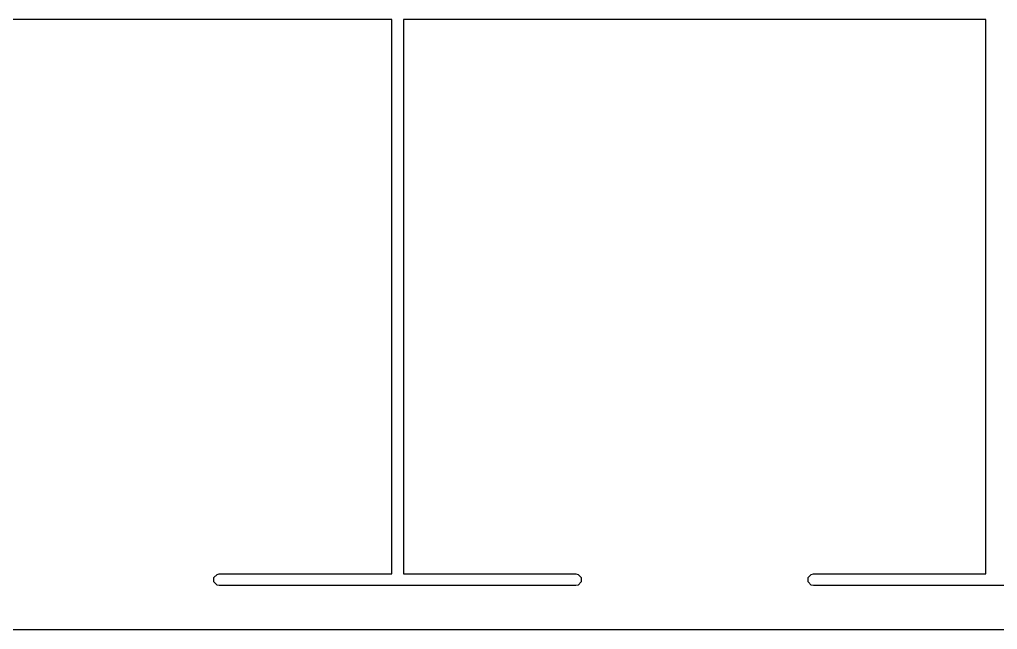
# Model space of a CAD drawing. Header units: inches. Extents: x 0 to 2.68, y 0 to 2.67.
# Drawn here: x 1.7393 to 2.0684, y 0.2195 to 0.4248 of the extents above; entities that cross this region are included whole.
import ezdxf

# ---------------------------------------------------------------- set-up
doc = ezdxf.new("R2010")
doc.units = ezdxf.units.IN
doc.header["$MEASUREMENT"] = 0
doc.layers.add('Edge.Cuts', color=254, linetype='CONTINUOUS', true_color=0xd0d2cd)

msp = doc.modelspace()

# ---------------------------------------------------------------- linework, layer by layer
at = {"layer": 'Edge.Cuts', "linetype": 'CONTINUOUS'}
for p, q in [((1.86457, 0.4248), (1.6685, 0.4248)), ((1.86457, 0.23819), (1.86457, 0.4248)), ((2.06457, 0.4248), (1.8685, 0.4248)), ((1.8685, 0.4248), (1.8685, 0.23819)), ((2.06457, 0.23819), (2.06457, 0.4248)), ((1.80472, 0.23697), (1.80578, 0.23804)), ((1.80472, 0.23547), (1.80472, 0.23697)), ((1.80578, 0.23804), (1.80654, 0.23819)), ((1.80654, 0.23819), (1.86457, 0.23819)), ((1.8685, 0.23819), (1.92654, 0.23819)), ((1.92654, 0.23819), (1.92729, 0.23804)), ((1.92729, 0.23804), (1.92835, 0.23697)), ((1.92835, 0.23697), (1.92835, 0.23547)), ((2.00472, 0.23697), (2.00578, 0.23804)), ((2.00472, 0.23547), (2.00472, 0.23697)), ((2.00578, 0.23804), (2.00654, 0.23819)), ((2.00654, 0.23819), (2.06457, 0.23819)), ((1.80578, 0.2344), (1.80472, 0.23547)), ((1.80654, 0.23425), (1.80578, 0.2344)), ((1.92654, 0.23425), (1.80654, 0.23425)), ((1.92729, 0.2344), (1.92654, 0.23425)), ((1.92835, 0.23547), (1.92729, 0.2344)), ((2.00578, 0.2344), (2.00472, 0.23547)), ((2.00654, 0.23425), (2.00578, 0.2344)), ((2.12654, 0.23425), (2.00654, 0.23425)), ((1.67323, 0.21949), (2.47323, 0.21949))]:
    msp.add_line(p, q, dxfattribs=at)

doc.saveas('drawing.dxf')
